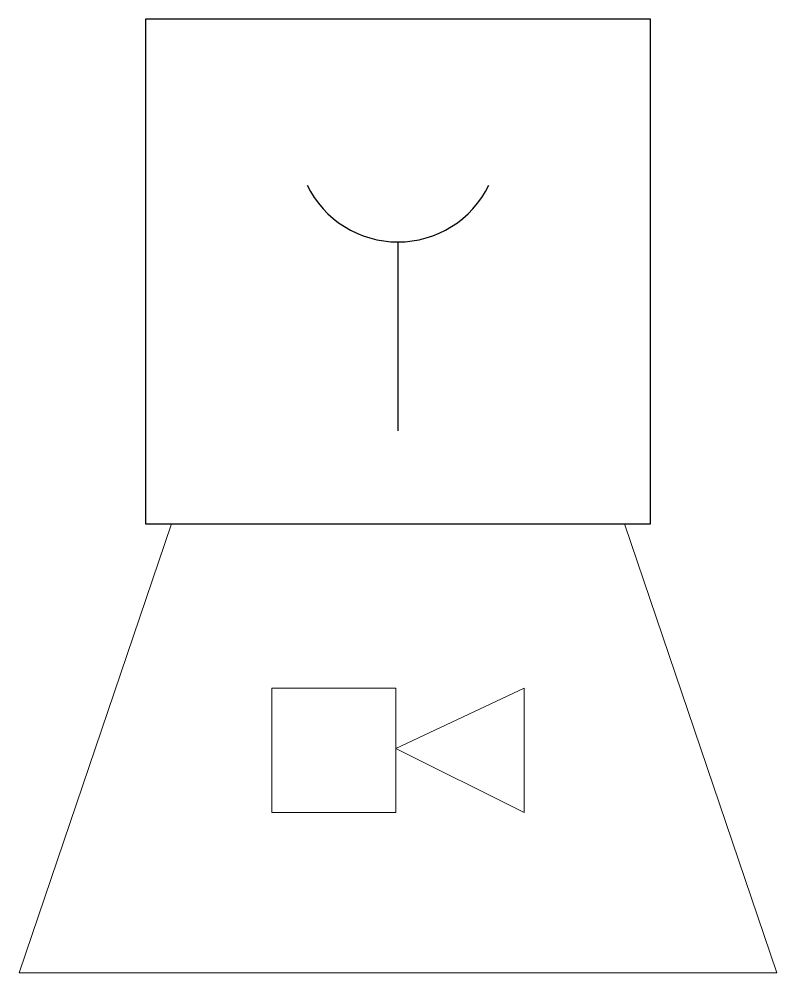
# Model space of a CAD drawing. Header units: millimetres. Extents: x 19088.1 to 19148.2, y -11075.7 to -11000.2.
import ezdxf

# ---------------------------------------------------------------- set-up
doc = ezdxf.new("R2010")
doc.units = ezdxf.units.MM
doc.header["$LTSCALE"] = 0.5
doc.layers.add('Camada1', color=1, linetype='Continuous')
doc.layers.add('Parede', color=7, linetype='Continuous')

# ---------------------------------------------------------------- blocks, each defined once
blk = doc.blocks.new('Acionador manual alarrme')
at = {"layer": 'Camada1'}
blk.add_line((0, 27.924), (0, 9.223), dxfattribs=at)
blk.add_lwpolyline([(-25, 0), (25, 0), (25, 50), (-25, 50)], close=True, dxfattribs=at)
blk.add_arc((0, 37.924), 10, 205.91273, 334.08727, dxfattribs=at)

msp = doc.modelspace()

# ---------------------------------------------------------------- linework, layer by layer
at = {"color": 1, "linetype": 'Continuous', "lineweight": 5}
for points in [[(19088.127, -11075.725), (19148.151, -11075.725), (19136.083, -11040.155), (19100.195, -11040.155)], [(19117.98, -11063.021), (19117.98, -11053.176), (19108.135, -11053.176), (19108.135, -11063.021)], [(19117.98, -11057.94), (19128.143, -11053.176), (19128.143, -11063.021)]]:
    msp.add_lwpolyline(points, close=True, dxfattribs=at)

# ---------------------------------------------------------------- block references
at = {"layer": 'Parede', "xscale": 0.8, "yscale": 0.8, "zscale": 0.8}
msp.add_blockref('Acionador manual alarrme', (19118.139, -11040.155), dxfattribs=at)

doc.saveas('drawing.dxf')
